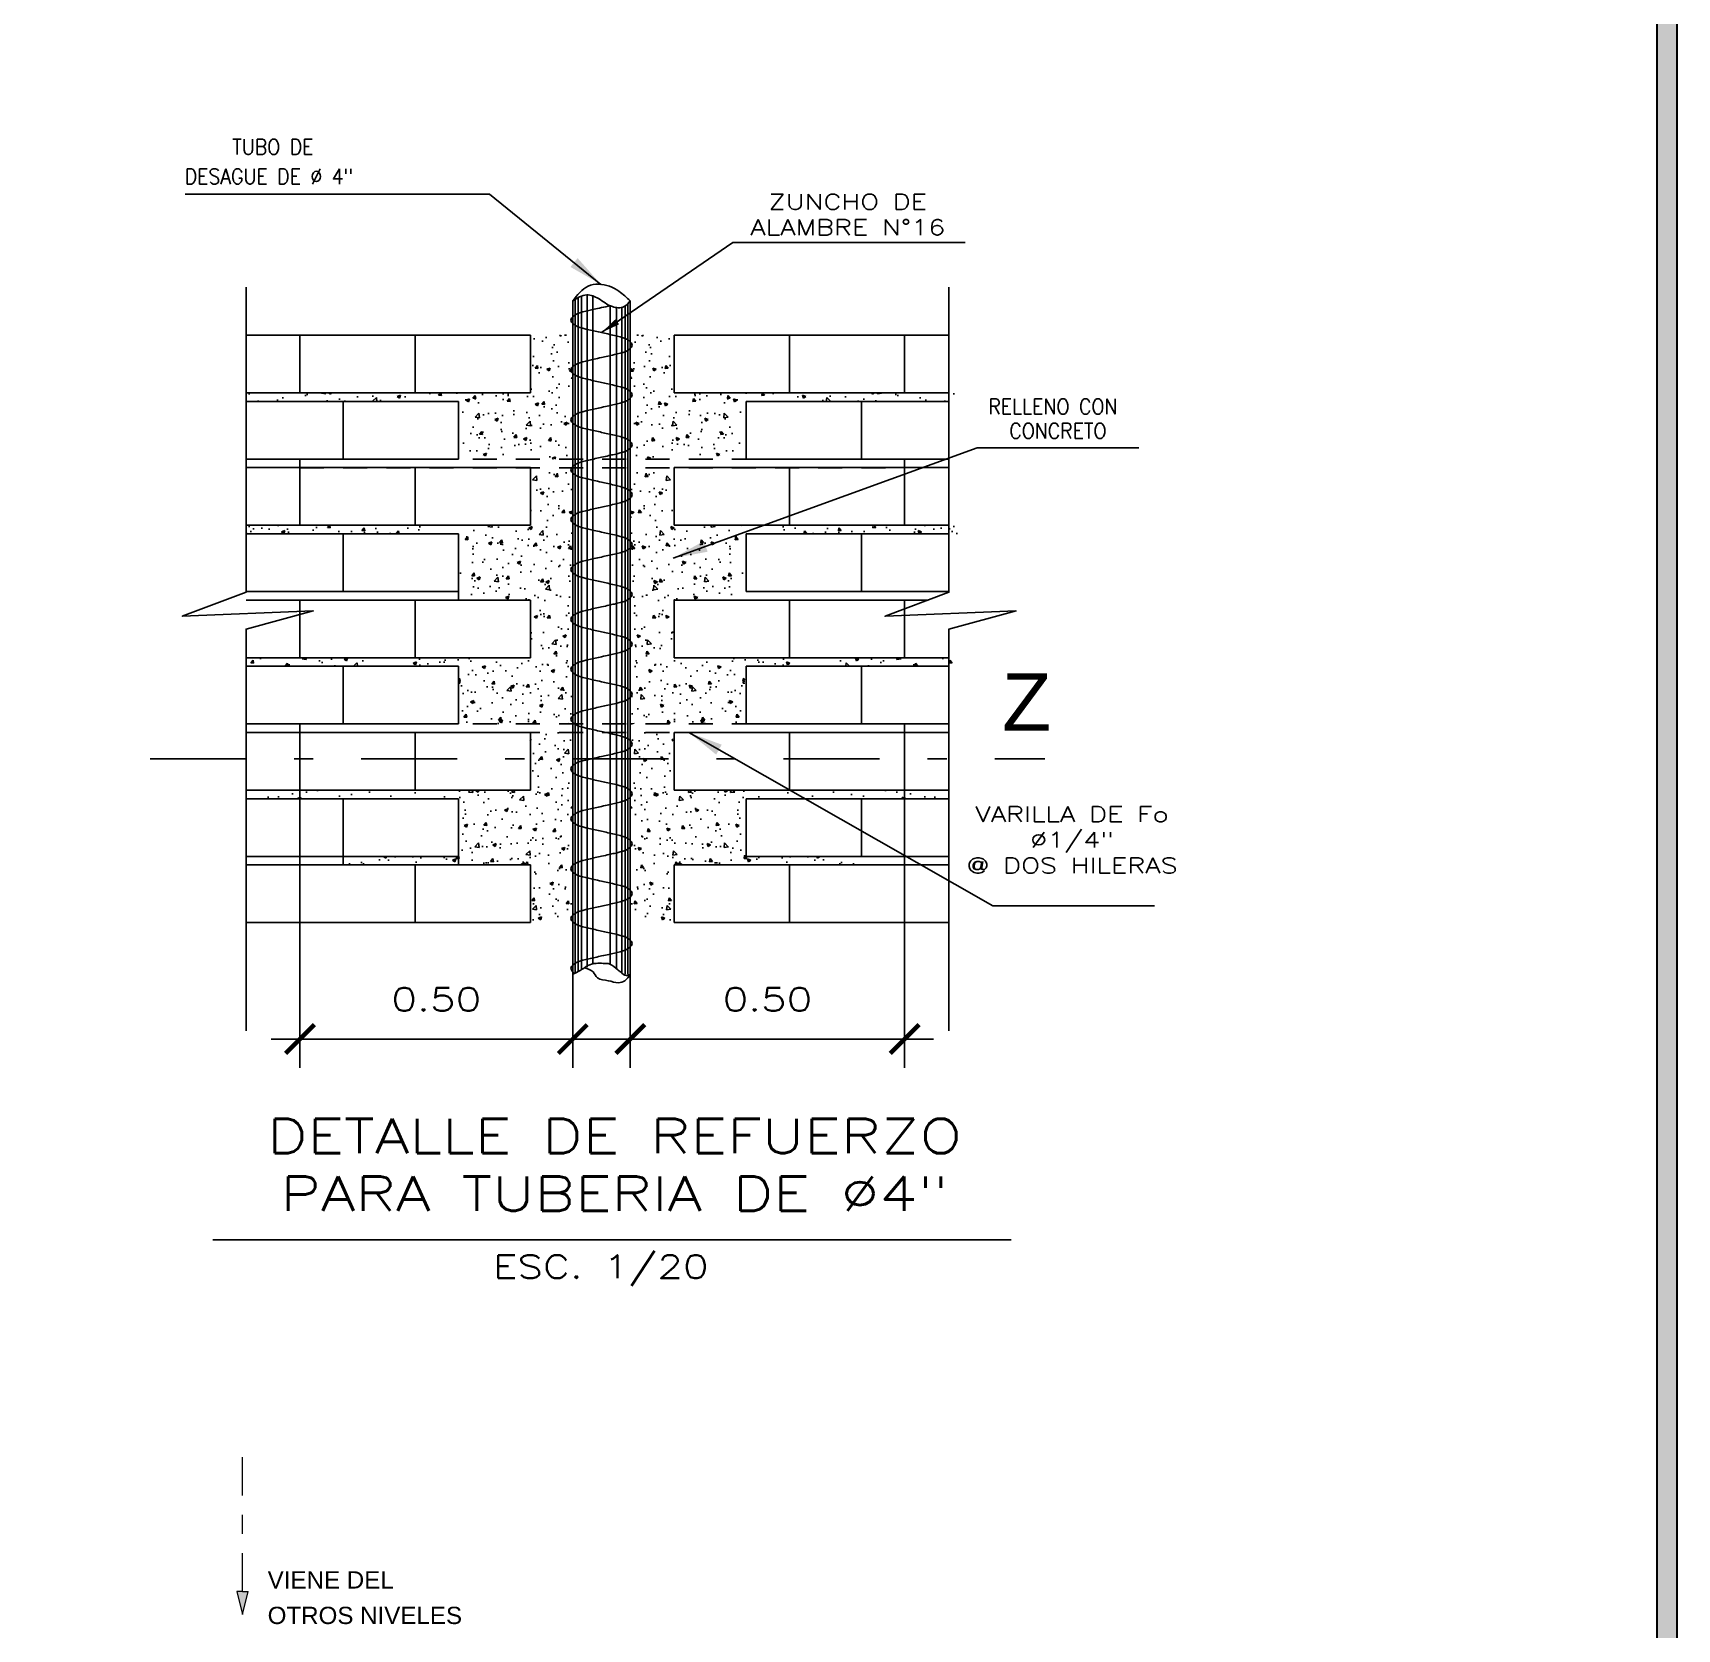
# Model space of a CAD drawing. Header units: metres. Extents: x 1996 to 3973, y 1777 to 3610.
# Drawn here: x 2076.35 to 2084.92, y 1788.77 to 1797.08 of the extents above; entities that cross this region are included whole.
import ezdxf

# ---------------------------------------------------------------- set-up
doc = ezdxf.new("R2010")
doc.units = ezdxf.units.M
for name, pattern in [('DASHDOT', [1, 0.5, -0.25, 0, -0.25]), ('HIDDEN', [0.375, 0.25, -0.125]), ('TRAZO_Y_PUNTO2', [0.4, 0.2, -0.1, 0, -0.1])]:
    doc.linetypes.add(name, pattern=pattern)
for name, color, linetype in [('0.1', 24, 'Continuous'), ('0.2', 2, 'Continuous'), ('0.3', 3, 'Continuous'), ('0.4', 4, 'Continuous'), ('0.6', 7, 'Continuous'), ('35', 3, 'Continuous'), ('CORTE', 7, 'DASHDOT'), ('PISOS', 145, 'Continuous'), ('TEXTO AMBIENTES', 4, 'Continuous'), ('TIT-MEM', 3, 'HIDDEN'), ('VIVIENDA1', 7, 'Continuous')]:
    doc.layers.add(name, color=color, linetype=linetype)
doc.layers.add('CASCO', color=252, linetype='Continuous', lineweight=9)
doc.styles.add('ARIAL-1', font='arial.ttf', dxfattribs={"width": 1.5})
doc.styles.add('L-80', font='stylu.ttf', dxfattribs={"height": 0.1})
doc.styles.add('R80-50', font='ROMANS.shx', dxfattribs={"width": 1.3, "height": 0.075})
doc.styles.add('S-1', font='swissel.ttf', dxfattribs={"height": 0.15})
doc.dimstyles.new('NOTA', dxfattribs={"dimtxt": 0.18, "dimasz": 0.18, "dimexe": 0.08, "dimexo": 0.1, "dimgap": 0.09, "dimtad": 1, "dimtoh": 1, "dimzin": 0, "dimdsep": 46, "dimtxsty": 'L-80', "dimcen": 0.09, "dimdle": 0.1, "dimclrd": 7, "dimclrt": 4, "dimadec": 0, "dimazin": 0, "dimtfac": 1, "dimtofl": 0, "dimtmove": 0, "dimatfit": 3, "dimfxl": 1, "dimtolj": 1, "dimtzin": 0, "dimarcsym": 0})
pattern_1 = [(130, (2109.11215, 1768.49523), (-0.17931505, -0.01568803), [0.01875, -0.20625]), (185, (2109.11215, 1768.49523), (0.0346878, 0.188048), [0.015, -0.165]), (79.5486, (2109.09721, 1768.49392), (-0.14462735, 0.1723599), [0.01593505, -0.1752855]), (133.8158, (2109.11215, 1768.54523), (-0.2668103, -0.0413798), [0.028125, -0.309375]), (83.3644, (2109.08992, 1768.54178), (-0.2336657, 0.2435295), [0.0239026, -0.2629282]), (188.8158, (2109.11215, 1768.54523), (-0.2336655, 0.2435297), [0.0225, -0.2475]), (159, (2109.08715, 1768.53273), (-0.14922676, -0.1006547), [0.01875, -0.20625]), (214, (2109.08715, 1768.53273), (-0.0608288, 0.1812875), [0.015, -0.165]), (108.5486, (2109.07472, 1768.52434), (-0.21005566, 0.0806326), [0.01593505, -0.1752855]), (142.5, (2109.11215, 1768.49523), (-0.00303996, 0.08322346), [0, -0.163, 0, -0.1675, 0, -0.165625]), (172.5, (2109.11215, 1768.49523), (-0.06576738, 0.09860293), [0, -0.0955, 0, -0.15925, 0, -0.063125]), (212.5, (2109.1679, 1768.49523), (-0.13345561, -0.00563872), [0, -0.0625, 0, -0.195, 0, -0.25875]), (222.5, (2109.1929, 1768.49523), (-0.14579654, 0.02502625), [0, -0.08125, 0, -0.1295, 0, -0.18375])]
pattern_2 = [(50, (2049.51726, 1768.49523), (0.17931505, -0.01568803), [0.01875, -0.20625]), (355, (2049.51726, 1768.49523), (-0.0346878, 0.188048), [0.015, -0.165]), (100.4514, (2049.5322, 1768.49392), (0.14462735, 0.1723599), [0.01593505, -0.1752855]), (46.1842, (2049.51726, 1768.54523), (0.2668103, -0.0413798), [0.028125, -0.309375]), (96.6356, (2049.5395, 1768.54178), (0.2336657, 0.2435295), [0.0239026, -0.2629282]), (351.1842, (2049.51726, 1768.54523), (0.2336655, 0.2435297), [0.0225, -0.2475]), (21, (2049.54226, 1768.53273), (0.14922676, -0.1006547), [0.01875, -0.20625]), (326, (2049.54226, 1768.53273), (0.0608288, 0.1812875), [0.015, -0.165]), (71.4514, (2049.5547, 1768.52434), (0.21005566, 0.0806326), [0.01593505, -0.1752855]), (37.5, (2049.517265, 1768.49523), (0.00303996, 0.08322346), [0, -0.163, 0, -0.1675, 0, -0.165625]), (7.5, (2049.517265, 1768.49523), (0.06576738, 0.09860293), [0, -0.0955, 0, -0.15925, 0, -0.063125]), (327.5, (2049.461515, 1768.49523), (0.13345561, -0.00563872), [0, -0.0625, 0, -0.195, 0, -0.25875]), (317.5, (2049.43651, 1768.49523), (0.14579654, 0.02502625), [0, -0.08125, 0, -0.1295, 0, -0.18375])]

# ---------------------------------------------------------------- blocks, each defined once
blk = doc.blocks.new('ESPIRAL')
at = {"layer": '35'}
for points, knots in [([(307.3343, -55.3953), (307.3041, -55.402), (307.2474, -55.4148), (307.1813, -55.4299), (307.1743, -55.4603)], [0.1837976, 0.1837976, 0.1837976, 0.1837976, 0.2322009, 0.3380067, 0.3380067, 0.3380067, 0.3380067]), ([(307.3343, -55.5252), (307.3133, -55.5205), (307.2528, -55.507), (307.1813, -55.4906), (307.1743, -55.4603)], [0.171206, 0.171206, 0.171206, 0.171206, 0.2322009, 0.3380067, 0.3380067, 0.3380067, 0.3380067]), ([(307.3343, -55.5252), (307.3553, -55.5299), (307.4158, -55.5434), (307.4874, -55.5598), (307.4943, -55.5902)], [0.171206, 0.171206, 0.171206, 0.171206, 0.2322009, 0.3380067, 0.3380067, 0.3380067, 0.3380067]), ([(307.3343, -55.6551), (307.3553, -55.6504), (307.4158, -55.6369), (307.4874, -55.6206), (307.4943, -55.5902)], [0.171206, 0.171206, 0.171206, 0.171206, 0.2322009, 0.3380067, 0.3380067, 0.3380067, 0.3380067]), ([(307.3343, -55.6551), (307.3041, -55.6619), (307.2474, -55.6746), (307.1813, -55.6897), (307.1743, -55.7201)], [0.1837976, 0.1837976, 0.1837976, 0.1837976, 0.2322009, 0.3380067, 0.3380067, 0.3380067, 0.3380067]), ([(307.3343, -55.785), (307.3133, -55.7804), (307.2528, -55.7668), (307.1813, -55.7505), (307.1743, -55.7201)], [0.171206, 0.171206, 0.171206, 0.171206, 0.2322009, 0.3380067, 0.3380067, 0.3380067, 0.3380067]), ([(307.3343, -55.785), (307.3553, -55.7897), (307.4158, -55.8033), (307.4874, -55.8196), (307.4943, -55.85)], [0.171206, 0.171206, 0.171206, 0.171206, 0.2322009, 0.3380067, 0.3380067, 0.3380067, 0.3380067]), ([(307.3343, -55.9149), (307.3133, -55.9196), (307.2528, -55.9332), (307.1813, -55.9495), (307.1743, -55.9799)], [0.171206, 0.171206, 0.171206, 0.171206, 0.2322009, 0.3380067, 0.3380067, 0.3380067, 0.3380067]), ([(307.3343, -55.9149), (307.3645, -55.9082), (307.4212, -55.8955), (307.4874, -55.8804), (307.4943, -55.85)], [0.1837976, 0.1837976, 0.1837976, 0.1837976, 0.2322009, 0.3380067, 0.3380067, 0.3380067, 0.3380067]), ([(307.3343, -56.0449), (307.3133, -56.0402), (307.2528, -56.0266), (307.1813, -56.0103), (307.1743, -55.9799)], [0.171206, 0.171206, 0.171206, 0.171206, 0.2322009, 0.3380067, 0.3380067, 0.3380067, 0.3380067]), ([(307.3343, -56.0449), (307.3553, -56.0495), (307.4158, -56.0631), (307.4874, -56.0794), (307.4943, -56.1098)], [0.171206, 0.171206, 0.171206, 0.171206, 0.2322009, 0.3380067, 0.3380067, 0.3380067, 0.3380067]), ([(307.3343, -56.1748), (307.3133, -56.1795), (307.2528, -56.193), (307.1813, -56.2093), (307.1743, -56.2397)], [0.171206, 0.171206, 0.171206, 0.171206, 0.2322009, 0.3380067, 0.3380067, 0.3380067, 0.3380067]), ([(307.3343, -56.1748), (307.3645, -56.168), (307.4212, -56.1553), (307.4874, -56.1402), (307.4943, -56.1098)], [0.1837976, 0.1837976, 0.1837976, 0.1837976, 0.2322009, 0.3380067, 0.3380067, 0.3380067, 0.3380067]), ([(307.3343, -56.3047), (307.3041, -56.2979), (307.2474, -56.2852), (307.1813, -56.2701), (307.1743, -56.2397)], [0.1837976, 0.1837976, 0.1837976, 0.1837976, 0.2322009, 0.3380067, 0.3380067, 0.3380067, 0.3380067]), ([(307.3343, -56.3047), (307.3553, -56.3094), (307.4158, -56.3229), (307.4874, -56.3392), (307.4943, -56.3696)], [0.171206, 0.171206, 0.171206, 0.171206, 0.2322009, 0.3380067, 0.3380067, 0.3380067, 0.3380067]), ([(307.3343, -56.4346), (307.3133, -56.4393), (307.2528, -56.4528), (307.1813, -56.4692), (307.1743, -56.4996)], [0.171206, 0.171206, 0.171206, 0.171206, 0.2322009, 0.3380067, 0.3380067, 0.3380067, 0.3380067]), ([(307.3343, -56.4346), (307.3553, -56.4299), (307.4158, -56.4164), (307.4874, -56.4), (307.4943, -56.3696)], [0.171206, 0.171206, 0.171206, 0.171206, 0.2322009, 0.3380067, 0.3380067, 0.3380067, 0.3380067]), ([(307.3343, -56.5645), (307.3041, -56.5578), (307.2474, -56.5451), (307.1813, -56.53), (307.1743, -56.4996)], [0.1837976, 0.1837976, 0.1837976, 0.1837976, 0.2322009, 0.3380067, 0.3380067, 0.3380067, 0.3380067]), ([(307.3343, -56.5645), (307.3553, -56.5692), (307.4158, -56.5827), (307.4874, -56.5991), (307.4943, -56.6295)], [0.171206, 0.171206, 0.171206, 0.171206, 0.2322009, 0.3380067, 0.3380067, 0.3380067, 0.3380067]), ([(307.3343, -56.6944), (307.3041, -56.7012), (307.2474, -56.7139), (307.1813, -56.729), (307.1743, -56.7594)], [0.1837976, 0.1837976, 0.1837976, 0.1837976, 0.2322009, 0.3380067, 0.3380067, 0.3380067, 0.3380067]), ([(307.3343, -56.6944), (307.3553, -56.6897), (307.4158, -56.6762), (307.4874, -56.6599), (307.4943, -56.6295)], [0.171206, 0.171206, 0.171206, 0.171206, 0.2322009, 0.3380067, 0.3380067, 0.3380067, 0.3380067]), ([(307.3343, -56.8243), (307.3133, -56.8197), (307.2528, -56.8061), (307.1813, -56.7898), (307.1743, -56.7594)], [0.171206, 0.171206, 0.171206, 0.171206, 0.2322009, 0.3380067, 0.3380067, 0.3380067, 0.3380067]), ([(307.3343, -56.8243), (307.3553, -56.829), (307.4158, -56.8426), (307.4874, -56.8589), (307.4943, -56.8893)], [0.171206, 0.171206, 0.171206, 0.171206, 0.2322009, 0.3380067, 0.3380067, 0.3380067, 0.3380067]), ([(307.3343, -56.9543), (307.3133, -56.9589), (307.2528, -56.9725), (307.1813, -56.9888), (307.1743, -57.0192)], [0.171206, 0.171206, 0.171206, 0.171206, 0.2322009, 0.3380067, 0.3380067, 0.3380067, 0.3380067]), ([(307.3343, -56.9543), (307.3645, -56.9475), (307.4212, -56.9348), (307.4874, -56.9197), (307.4943, -56.8893)], [0.1837976, 0.1837976, 0.1837976, 0.1837976, 0.2322009, 0.3380067, 0.3380067, 0.3380067, 0.3380067]), ([(307.3343, -57.0842), (307.3133, -57.0795), (307.2528, -57.0659), (307.1813, -57.0496), (307.1743, -57.0192)], [0.171206, 0.171206, 0.171206, 0.171206, 0.2322009, 0.3380067, 0.3380067, 0.3380067, 0.3380067]), ([(307.3343, -57.0842), (307.3553, -57.0888), (307.4158, -57.1024), (307.4874, -57.1187), (307.4943, -57.1491)], [0.171206, 0.171206, 0.171206, 0.171206, 0.2322009, 0.3380067, 0.3380067, 0.3380067, 0.3380067]), ([(307.3343, -57.2141), (307.3133, -57.2188), (307.2528, -57.2323), (307.1813, -57.2486), (307.1743, -57.279)], [0.171206, 0.171206, 0.171206, 0.171206, 0.2322009, 0.3380067, 0.3380067, 0.3380067, 0.3380067]), ([(307.3343, -57.2141), (307.3645, -57.2073), (307.4212, -57.1946), (307.4874, -57.1795), (307.4943, -57.1491)], [0.1837976, 0.1837976, 0.1837976, 0.1837976, 0.2322009, 0.3380067, 0.3380067, 0.3380067, 0.3380067]), ([(307.3343, -57.344), (307.3041, -57.3373), (307.2474, -57.3245), (307.1813, -57.3094), (307.1743, -57.279)], [0.1837976, 0.1837976, 0.1837976, 0.1837976, 0.2322009, 0.3380067, 0.3380067, 0.3380067, 0.3380067]), ([(307.3343, -57.344), (307.3553, -57.3487), (307.4158, -57.3622), (307.4874, -57.3786), (307.4943, -57.4089)], [0.171206, 0.171206, 0.171206, 0.171206, 0.2322009, 0.3380067, 0.3380067, 0.3380067, 0.3380067]), ([(307.3343, -57.4739), (307.3133, -57.4786), (307.2528, -57.4921), (307.1813, -57.5085), (307.1743, -57.5389)], [0.171206, 0.171206, 0.171206, 0.171206, 0.2322009, 0.3380067, 0.3380067, 0.3380067, 0.3380067]), ([(307.3343, -57.4739), (307.3553, -57.4692), (307.4158, -57.4557), (307.4874, -57.4393), (307.4943, -57.4089)], [0.171206, 0.171206, 0.171206, 0.171206, 0.2322009, 0.3380067, 0.3380067, 0.3380067, 0.3380067]), ([(307.3343, -57.6038), (307.3041, -57.5971), (307.2474, -57.5844), (307.1813, -57.5693), (307.1743, -57.5389)], [0.1837976, 0.1837976, 0.1837976, 0.1837976, 0.2322009, 0.3380067, 0.3380067, 0.3380067, 0.3380067]), ([(307.3343, -57.6038), (307.3553, -57.6085), (307.4158, -57.622), (307.4874, -57.6384), (307.4943, -57.6688)], [0.171206, 0.171206, 0.171206, 0.171206, 0.2322009, 0.3380067, 0.3380067, 0.3380067, 0.3380067]), ([(307.3343, -57.7337), (307.3041, -57.7405), (307.2474, -57.7532), (307.1813, -57.7683), (307.1743, -57.7987)], [0.1837976, 0.1837976, 0.1837976, 0.1837976, 0.2322009, 0.3380067, 0.3380067, 0.3380067, 0.3380067]), ([(307.3343, -57.7337), (307.3553, -57.7291), (307.4158, -57.7155), (307.4874, -57.6992), (307.4943, -57.6688)], [0.171206, 0.171206, 0.171206, 0.171206, 0.2322009, 0.3380067, 0.3380067, 0.3380067, 0.3380067]), ([(307.3343, -57.8636), (307.3133, -57.859), (307.2528, -57.8454), (307.1813, -57.8291), (307.1743, -57.7987)], [0.171206, 0.171206, 0.171206, 0.171206, 0.2322009, 0.3380067, 0.3380067, 0.3380067, 0.3380067]), ([(307.3343, -57.8636), (307.3553, -57.8683), (307.4158, -57.8819), (307.4874, -57.8982), (307.4943, -57.9286)], [0.171206, 0.171206, 0.171206, 0.171206, 0.2322009, 0.3380067, 0.3380067, 0.3380067, 0.3380067]), ([(307.3343, -57.9936), (307.3645, -57.9868), (307.4212, -57.9741), (307.4874, -57.959), (307.4943, -57.9286)], [0.1837976, 0.1837976, 0.1837976, 0.1837976, 0.2322009, 0.3380067, 0.3380067, 0.3380067, 0.3380067]), ([(307.3343, -57.9936), (307.3133, -57.9982), (307.2528, -58.0118), (307.1813, -58.0281), (307.1743, -58.0585)], [0.171206, 0.171206, 0.171206, 0.171206, 0.2322009, 0.3380067, 0.3380067, 0.3380067, 0.3380067]), ([(307.3343, -58.1235), (307.3133, -58.1188), (307.2528, -58.1052), (307.1813, -58.0889), (307.1743, -58.0585)], [0.171206, 0.171206, 0.171206, 0.171206, 0.2322009, 0.3380067, 0.3380067, 0.3380067, 0.3380067]), ([(307.3343, -58.1235), (307.3553, -58.1281), (307.4158, -58.1417), (307.4874, -58.158), (307.4943, -58.1884)], [0.171206, 0.171206, 0.171206, 0.171206, 0.2322009, 0.3380067, 0.3380067, 0.3380067, 0.3380067]), ([(307.3343, -58.2534), (307.3645, -58.2466), (307.4212, -58.2339), (307.4874, -58.2188), (307.4943, -58.1884)], [0.1837976, 0.1837976, 0.1837976, 0.1837976, 0.2322009, 0.3380067, 0.3380067, 0.3380067, 0.3380067]), ([(307.3343, -58.2534), (307.3133, -58.2581), (307.2528, -58.2716), (307.1813, -58.2879), (307.1743, -58.3183)], [0.171206, 0.171206, 0.171206, 0.171206, 0.2322009, 0.3380067, 0.3380067, 0.3380067, 0.3380067]), ([(307.3343, -58.3833), (307.3041, -58.3766), (307.2474, -58.3638), (307.1813, -58.3487), (307.1743, -58.3183)], [0.1837976, 0.1837976, 0.1837976, 0.1837976, 0.2322009, 0.3380067, 0.3380067, 0.3380067, 0.3380067]), ([(307.3343, -58.3833), (307.3553, -58.388), (307.4158, -58.4015), (307.4874, -58.4179), (307.4943, -58.4483)], [0.171206, 0.171206, 0.171206, 0.171206, 0.2322009, 0.3380067, 0.3380067, 0.3380067, 0.3380067]), ([(307.3343, -58.5132), (307.3553, -58.5085), (307.4158, -58.495), (307.4874, -58.4786), (307.4943, -58.4483)], [0.171206, 0.171206, 0.171206, 0.171206, 0.2322009, 0.3380067, 0.3380067, 0.3380067, 0.3380067]), ([(307.3343, -58.5132), (307.3133, -58.5179), (307.2528, -58.5314), (307.1813, -58.5478), (307.1743, -58.5782)], [0.171206, 0.171206, 0.171206, 0.171206, 0.2322009, 0.3380067, 0.3380067, 0.3380067, 0.3380067]), ([(307.3343, -58.6431), (307.3133, -58.6384), (307.2528, -58.6249), (307.1813, -58.6086), (307.1743, -58.5782)], [0.171206, 0.171206, 0.171206, 0.171206, 0.2322009, 0.3380067, 0.3380067, 0.3380067, 0.3380067]), ([(307.3343, -58.6431), (307.3553, -58.6478), (307.4158, -58.6613), (307.4874, -58.6777), (307.4943, -58.7081)], [0.171206, 0.171206, 0.171206, 0.171206, 0.2322009, 0.3380067, 0.3380067, 0.3380067, 0.3380067]), ([(307.3343, -58.773), (307.3645, -58.7663), (307.4212, -58.7536), (307.4874, -58.7385), (307.4943, -58.7081)], [0.1837976, 0.1837976, 0.1837976, 0.1837976, 0.2322009, 0.3380067, 0.3380067, 0.3380067, 0.3380067]), ([(307.3343, -58.773), (307.3133, -58.7777), (307.2528, -58.7913), (307.1813, -58.8076), (307.1743, -58.838)], [0.171206, 0.171206, 0.171206, 0.171206, 0.2322009, 0.3380067, 0.3380067, 0.3380067, 0.3380067])]:
    blk.add_open_spline(points, degree=3, knots=knots, dxfattribs=at)
blk.add_open_spline([(307.1943, -58.8636), (307.1841, -58.8571), (307.1768, -58.8488), (307.1743, -58.838)], degree=3, dxfattribs=at)
blk = doc.blocks.new('_ARCHTICK')
at = {"color": 0, "linetype": 'ByBlock', "ltscale": 0.25, "const_width": 0.15}
blk.add_lwpolyline([(-0.5, -0.5), (0.5, 0.5)], dxfattribs=at)

msp = doc.modelspace()

# ---------------------------------------------------------------- hatches: boundary and pattern name
h = msp.add_hatch(color=6)
h.dxf.hatch_style = 1
h.set_gradient(color1=(255, 0, 255), color2=(255, 51, 255), one_color=1, tint=0.6, name='CYLINDER')
h.paths.add_polyline_path([(2084.9181, 1776.7794), (2084.9181, 1805.3989), (2044.8521, 1805.3989), (2044.8521, 1776.7794)])
h.paths.add_polyline_path([(2084.8136, 1776.8884), (2084.8136, 1805.2944), (2044.9566, 1805.2944), (2044.9566, 1776.8884)], flags=16)
at = {"layer": '0.2'}
h = msp.add_hatch(dxfattribs=at)
h.set_pattern_fill('AR-CONC', color=256, scale=0.025, style=0)
h.set_pattern_definition(pattern_2)
h.paths.add_polyline_path([(2079.1647, 1795.5074), (2078.9438, 1795.5074), (2078.9438, 1795.2074), (2077.4633, 1795.2074), (2077.4633, 1795.1624), (2078.5688, 1795.1624), (2078.5688, 1794.8616), (2079.1647, 1794.8616)])
h = msp.add_hatch(dxfattribs=at)
h.set_pattern_fill('AR-CONC', color=256, scale=0.025, style=0)
h.set_pattern_definition(pattern_1)
h.paths.add_polyline_path([(2079.4647, 1795.5074), (2079.6856, 1795.5074), (2079.6856, 1795.2074), (2081.1661, 1795.2074), (2081.1661, 1795.1624), (2080.0606, 1795.1624), (2080.0606, 1794.8616), (2079.4647, 1794.8616)])
h = msp.add_hatch(dxfattribs=at)
h.set_pattern_fill('AR-CONC', color=256, scale=0.025, style=0)
h.set_pattern_definition([(50, (2049.51726, 1768.49523), (0.17931505, -0.01568803), [0.01875, -0.20625]), (355, (2049.51726, 1768.49523), (-0.0346878, 0.188048), [0.015, -0.165]), (100.4514, (2049.5322, 1768.49392), (0.14462735, 0.1723599), [0.01593505, -0.1752855]), (46.1842, (2049.51726, 1768.54523), (0.2668103, -0.0413798), [0.028125, -0.309375]), (96.6356, (2049.5395, 1768.54178), (0.2336657, 0.2435295), [0.0239026, -0.2629282]), (351.1842, (2049.51726, 1768.54523), (0.2336655, 0.2435297), [0.0225, -0.2475]), (21, (2049.54226, 1768.53273), (0.14922676, -0.1006547), [0.01875, -0.20625]), (326, (2049.54226, 1768.53273), (0.0608288, 0.1812875), [0.015, -0.165]), (71.4514, (2049.5547, 1768.52434), (0.21005566, 0.0806326), [0.01593505, -0.1752855]), (37.5, (2049.517265, 1768.49523), (0.00303996, 0.08322346), [0, -0.163, 0, -0.1675, 0, -0.165625]), (7.5, (2049.517265, 1768.49523), (0.06576738, 0.09860293), [0, -0.0955, 0, -0.15925, 0, -0.063125]), (327.5, (2049.461515, 1768.49523), (0.13345561, -0.00563872), [0, -0.0625, 0, -0.195, 0, -0.25875]), (317.5, (2049.43651, 1768.49523), (0.14579654, 0.02502625), [0, -0.08125, 0, -0.1295, 0, -0.18375])])
h.paths.add_polyline_path([(2079.1647, 1794.8166), (2078.9438, 1794.8166), (2078.9438, 1794.5174), (2077.4633, 1794.5174), (2077.4633, 1794.4724), (2078.5688, 1794.4724), (2078.5688, 1794.1724), (2078.5688, 1794.1274), (2078.9438, 1794.1274), (2078.9438, 1793.8274), (2077.4633, 1793.8274), (2077.4633, 1793.7824), (2078.5688, 1793.7824), (2078.5688, 1793.4831), (2079.1647, 1793.4831)])
h = msp.add_hatch(dxfattribs=at)
h.set_pattern_fill('AR-CONC', color=256, scale=0.025, style=0)
h.set_pattern_definition([(130, (2109.11215, 1768.49523), (-0.17931505, -0.01568803), [0.01875, -0.20625]), (185, (2109.11215, 1768.49523), (0.0346878, 0.188048), [0.015, -0.165]), (79.5486, (2109.09721, 1768.49392), (-0.14462735, 0.1723599), [0.01593505, -0.1752855]), (133.8158, (2109.11215, 1768.54523), (-0.2668103, -0.0413798), [0.028125, -0.309375]), (83.3644, (2109.08992, 1768.54178), (-0.2336657, 0.2435295), [0.0239026, -0.2629282]), (188.8158, (2109.11215, 1768.54523), (-0.2336655, 0.2435297), [0.0225, -0.2475]), (159, (2109.08715, 1768.53273), (-0.14922676, -0.1006547), [0.01875, -0.20625]), (214, (2109.08715, 1768.53273), (-0.0608288, 0.1812875), [0.015, -0.165]), (108.5486, (2109.07472, 1768.52434), (-0.21005566, 0.0806326), [0.01593505, -0.1752855]), (142.5, (2109.11215, 1768.49523), (-0.00303996, 0.08322346), [0, -0.163, 0, -0.1675, 0, -0.165625]), (172.5, (2109.11215, 1768.49523), (-0.06576738, 0.09860293), [0, -0.0955, 0, -0.15925, 0, -0.063125]), (212.5, (2109.1679, 1768.49523), (-0.13345561, -0.00563872), [0, -0.0625, 0, -0.195, 0, -0.25875]), (222.5, (2109.1929, 1768.49523), (-0.14579654, 0.02502625), [0, -0.08125, 0, -0.1295, 0, -0.18375])])
h.paths.add_polyline_path([(2079.4647, 1794.8166), (2079.6856, 1794.8166), (2079.6856, 1794.5174), (2081.1661, 1794.5174), (2081.1661, 1794.4724), (2080.0606, 1794.4724), (2080.0606, 1794.1724), (2080.0606, 1794.1274), (2079.6856, 1794.1274), (2079.6856, 1793.8274), (2081.1661, 1793.8274), (2081.1661, 1793.7824), (2080.0606, 1793.7824), (2080.0606, 1793.4831), (2079.4647, 1793.4831)])
h = msp.add_hatch(dxfattribs=at)
h.set_pattern_fill('AR-CONC', color=256, scale=0.025, style=0)
h.set_pattern_definition(pattern_2)
h.paths.add_polyline_path([(2079.1647, 1793.4381), (2078.9438, 1793.4381), (2078.9438, 1793.2915), (2079.1647, 1793.2915), (2079.1647, 1793.3331)])
h.paths.add_polyline_path([(2079.1647, 1793.2915), (2078.9438, 1793.2915), (2078.9438, 1793.1374), (2077.7438, 1793.1374), (2077.7438, 1793.0924), (2078.5688, 1793.0924), (2078.5688, 1792.7474), (2078.9438, 1792.7474), (2078.9438, 1792.4474), (2079.1647, 1792.4474)])
h.paths.add_polyline_path([(2077.7438, 1793.1374), (2077.4633, 1793.1374), (2077.4633, 1793.0924), (2077.7438, 1793.0924)])
h.paths.add_polyline_path([(2078.5688, 1792.7924), (2077.9688, 1792.7924), (2077.9688, 1792.7474), (2078.5688, 1792.7474)], flags=16)
h = msp.add_hatch(dxfattribs=at)
h.set_pattern_fill('AR-CONC', color=256, scale=0.025, style=0)
h.set_pattern_definition(pattern_1)
h.paths.add_polyline_path([(2079.4647, 1793.4381), (2079.6856, 1793.4381), (2079.6856, 1793.2915), (2079.4647, 1793.2915), (2079.4647, 1793.3331)])
h.paths.add_polyline_path([(2079.4647, 1793.2915), (2079.6856, 1793.2915), (2079.6856, 1793.1374), (2080.8856, 1793.1374), (2080.8856, 1793.0924), (2080.0606, 1793.0924), (2080.0606, 1792.7474), (2079.6856, 1792.7474), (2079.6856, 1792.4474), (2079.4647, 1792.4474)])
h.paths.add_polyline_path([(2080.8856, 1793.1374), (2081.1661, 1793.1374), (2081.1661, 1793.0924), (2080.8856, 1793.0924)])
h.paths.add_polyline_path([(2080.0606, 1792.7924), (2080.6606, 1792.7924), (2080.6606, 1792.7474), (2080.0606, 1792.7474)], flags=16)
at = {"layer": 'CASCO', "linetype": 'Continuous'}
msp.add_hatch(color=3, dxfattribs=at).paths.add_polyline_path([(2077.4743, 1788.9623), (2077.4443, 1788.9623), (2077.4143, 1788.9623), (2077.4443, 1788.8423)])

# ---------------------------------------------------------------- linework, layer by layer
at = {"layer": '0.1'}
for p, q in [((2077.7438, 1793.2881), (2077.7438, 1791.6907)), ((2079.1647, 1793.3331), (2079.1647, 1791.6907)), ((2079.4647, 1793.2881), (2079.4647, 1791.6907)), ((2080.8938, 1793.2881), (2080.8938, 1791.6907)), ((2077.5938, 1791.8407), (2079.3147, 1791.8407)), ((2079.3147, 1791.8407), (2081.0438, 1791.8407))]:
    msp.add_line(p, q, dxfattribs=at)
for points in [[(2077.4633, 1795.7574), (2077.4633, 1794.1686), (2077.1303, 1794.0431), (2077.8129, 1794.0707), (2077.4633, 1793.9761), (2077.4633, 1791.8824)], [(2081.1247, 1795.7574), (2081.1247, 1794.1686), (2080.7917, 1794.0431), (2081.4743, 1794.0707), (2081.1247, 1793.9761), (2081.1247, 1791.8824)]]:
    msp.add_lwpolyline(points, dxfattribs=at)
at = {"layer": '0.2'}
for p, q in [((2079.1781, 1795.6945), (2079.1781, 1792.1842)), ((2079.1924, 1795.7029), (2079.1924, 1792.1913)), ((2079.2097, 1795.711), (2079.2097, 1792.2015)), ((2079.24, 1795.7172), (2079.24, 1792.215)), ((2079.2697, 1795.7117), (2079.2697, 1792.2327)), ((2079.4517, 1795.6714), (2079.4517, 1792.1782)), ((2079.3597, 1795.6608), (2079.3597, 1792.2303)), ((2079.3919, 1795.6514), (2079.3919, 1792.2069)), ((2079.4197, 1795.6522), (2079.4197, 1792.1849)), ((2079.4372, 1795.6593), (2079.4372, 1792.1782)), ((2077.4633, 1795.5074), (2078.9438, 1795.5074)), ((2077.7438, 1795.5074), (2077.7438, 1795.2074)), ((2078.3438, 1795.5074), (2078.3438, 1795.2074)), ((2078.9438, 1795.5074), (2078.9438, 1795.2074)), ((2079.6938, 1795.5074), (2079.6938, 1795.2074)), ((2079.6938, 1795.5074), (2081.1247, 1795.5074)), ((2080.2938, 1795.5074), (2080.2938, 1795.2074)), ((2080.8938, 1795.5074), (2080.8938, 1795.2074)), ((2077.4633, 1795.2074), (2078.9438, 1795.2074)), ((2077.4633, 1795.1624), (2078.5688, 1795.1624)), ((2077.9688, 1795.1624), (2077.9688, 1794.8624)), ((2078.5688, 1795.1624), (2078.5688, 1794.8624)), ((2079.6938, 1795.2074), (2081.1247, 1795.2074)), ((2080.0688, 1794.8624), (2080.0688, 1795.1624)), ((2080.0688, 1795.1624), (2081.1247, 1795.1624)), ((2080.6688, 1794.8624), (2080.6688, 1795.1624)), ((2077.4633, 1794.8624), (2078.5688, 1794.8624)), ((2077.4633, 1794.8174), (2078.9438, 1794.8174)), ((2077.7438, 1794.8616), (2077.7438, 1794.8166)), ((2077.7438, 1794.8174), (2077.7438, 1794.5174)), ((2078.3438, 1794.8174), (2078.3438, 1794.5174)), ((2078.9438, 1794.8174), (2078.9438, 1794.5174)), ((2079.6938, 1794.8174), (2079.6938, 1794.5174)), ((2079.6938, 1794.8174), (2081.1247, 1794.8174)), ((2080.0688, 1794.8624), (2081.1247, 1794.8624)), ((2080.2938, 1794.8174), (2080.2938, 1794.5174)), ((2080.8938, 1794.8616), (2080.8938, 1794.8166)), ((2080.8938, 1794.8174), (2080.8938, 1794.5174)), ((2077.4633, 1794.5174), (2078.9438, 1794.5174)), ((2077.4633, 1794.4724), (2078.5688, 1794.4724)), ((2077.9688, 1794.4724), (2077.9688, 1794.1724)), ((2078.5688, 1794.4724), (2078.5688, 1794.1724)), ((2079.6938, 1794.5174), (2081.1247, 1794.5174)), ((2080.0688, 1794.4724), (2080.0688, 1794.1724)), ((2080.0688, 1794.4724), (2081.1247, 1794.4724)), ((2080.6688, 1794.4724), (2080.6688, 1794.1724)), ((2077.4633, 1794.1724), (2078.5688, 1794.1724)), ((2077.4633, 1794.1274), (2078.9438, 1794.1274)), ((2077.7438, 1794.1274), (2077.7438, 1793.8274)), ((2078.3438, 1794.1274), (2078.3438, 1793.8274)), ((2078.5688, 1794.1724), (2078.5688, 1794.1274)), ((2078.9438, 1794.1274), (2078.9438, 1793.8274)), ((2079.6938, 1794.1274), (2079.6938, 1793.8274)), ((2079.6938, 1794.1274), (2081.0155, 1794.1274)), ((2080.0688, 1794.1724), (2081.1247, 1794.1724)), ((2080.2938, 1794.1274), (2080.2938, 1793.8274)), ((2080.8938, 1794.1274), (2080.8938, 1793.8274)), ((2077.4633, 1793.8274), (2078.9438, 1793.8274)), ((2077.4633, 1793.7824), (2078.5688, 1793.7824)), ((2077.9688, 1793.7824), (2077.9688, 1793.4824)), ((2078.5688, 1793.7824), (2078.5688, 1793.4824)), ((2079.6938, 1793.8274), (2081.1247, 1793.8274)), ((2080.0688, 1793.7824), (2080.0688, 1793.4824)), ((2080.0688, 1793.7824), (2081.1247, 1793.7824)), ((2080.6688, 1793.7824), (2080.6688, 1793.4824)), ((2077.4633, 1793.4824), (2078.5688, 1793.4824)), ((2077.4633, 1793.4374), (2078.9438, 1793.4374)), ((2077.4633, 1793.4374), (2078.9438, 1793.4374)), ((2077.7438, 1793.4831), (2077.7438, 1793.4381)), ((2077.7438, 1793.4374), (2077.7438, 1793.1374)), ((2078.3438, 1793.4374), (2078.3438, 1793.1374)), ((2078.9438, 1793.4374), (2078.9438, 1793.1374)), ((2078.9438, 1793.4374), (2078.9438, 1793.1374)), ((2079.6938, 1793.4374), (2081.1247, 1793.4374)), ((2079.6938, 1793.4374), (2079.6938, 1793.1374)), ((2080.0688, 1793.4824), (2081.1247, 1793.4824)), ((2080.2938, 1793.4374), (2080.2938, 1793.1374)), ((2080.8938, 1793.4831), (2080.8938, 1793.4381)), ((2080.8938, 1793.4374), (2080.8938, 1793.1374)), ((2077.4633, 1793.1374), (2078.9438, 1793.1374)), ((2077.4633, 1793.0924), (2078.5688, 1793.0924)), ((2077.9688, 1793.0924), (2077.9688, 1792.7474)), ((2078.5688, 1793.0924), (2078.5688, 1792.7474)), ((2079.6938, 1793.1374), (2081.1247, 1793.1374)), ((2080.0688, 1793.0924), (2080.0688, 1792.7924)), ((2080.0688, 1793.0924), (2081.1247, 1793.0924)), ((2080.4634, 1793.094), (2080.4634, 1793.094)), ((2080.6688, 1793.0924), (2080.6688, 1792.7924)), ((2077.4633, 1792.7924), (2078.5688, 1792.7924)), ((2080.0688, 1792.7924), (2081.1247, 1792.7924)), ((2077.4633, 1792.7474), (2078.9438, 1792.7474)), ((2077.7438, 1792.7474), (2077.7438, 1792.4474)), ((2078.3438, 1792.7474), (2078.3438, 1792.4474)), ((2078.9438, 1792.7474), (2078.9438, 1792.4474)), ((2079.6938, 1792.7474), (2079.6938, 1792.4474)), ((2079.6938, 1792.7474), (2081.1247, 1792.7474)), ((2080.2938, 1792.7474), (2080.2938, 1792.4474)), ((2080.8938, 1792.7474), (2080.8938, 1792.4474)), ((2077.4633, 1792.4474), (2078.9438, 1792.4474)), ((2079.6938, 1792.4474), (2081.1247, 1792.4474)), ((2077.2898, 1790.7948), (2081.4483, 1790.7948))]:
    msp.add_line(p, q, dxfattribs=at)
at = {"layer": '0.2', "linetype": 'Continuous'}
msp.add_line((2079.6938, 1793.4374), (2081.1247, 1793.4374), dxfattribs=at)
at = {"layer": '0.2'}
msp.add_open_spline([(2079.3595, 1795.6609), (2079.345, 1795.6578), (2079.3302, 1795.6545), (2079.3147, 1795.651)], degree=3, dxfattribs=at)
at = {"layer": '0.3'}
for p, q in [((2079.1647, 1795.6861), (2079.1647, 1792.1782)), ((2079.4647, 1795.6861), (2079.4647, 1792.1782))]:
    msp.add_line(p, q, dxfattribs=at)
for points in [[(2079.1647, 1795.6861), (2079.2453, 1795.7629), (2079.3558, 1795.7629), (2079.4053, 1795.7362), (2079.4647, 1795.6861)], [(2079.1647, 1795.6861), (2079.2377, 1795.7172), (2079.2987, 1795.6982), (2079.371, 1795.6563), (2079.4319, 1795.6563), (2079.4647, 1795.6861)], [(2079.1647, 1792.1782), (2079.2031, 1792.1973), (2079.2257, 1792.2123), (2079.2633, 1792.2312), (2079.2859, 1792.2349), (2079.3236, 1792.2349), (2079.3575, 1792.2312), (2079.399, 1792.2011), (2079.414, 1792.1898), (2079.4442, 1792.1709), (2079.4647, 1792.1782)], [(2079.2248, 1792.2118), (2079.2709, 1792.1898), (2079.2935, 1792.1597), (2079.35, 1792.1446), (2079.4027, 1792.1333), (2079.4366, 1792.1446), (2079.4647, 1792.1782)]]:
    msp.add_spline(points, degree=3, dxfattribs=at)
at = {"layer": 'CASCO', "color": 3, "linetype": 'TRAZO_Y_PUNTO2'}
msp.add_line((2077.4443, 1788.9623), (2077.4443, 1789.6661), dxfattribs=at)
at = {"layer": 'CASCO', "color": 3, "linetype": 'Continuous'}
for p, q in [((2077.4443, 1788.9623), (2077.4143, 1788.9623)), ((2077.4143, 1788.9623), (2077.4443, 1788.8423)), ((2077.4443, 1788.9623), (2077.4743, 1788.9623)), ((2077.4443, 1788.8423), (2077.4743, 1788.9623))]:
    msp.add_line(p, q, dxfattribs=at)
at = {"layer": 'CORTE'}
msp.add_line((2076.9633, 1793.3003), (2081.6247, 1793.3003), dxfattribs=at)
at = {"layer": 'TIT-MEM', "ltscale": 0.5}
for p, q in [((2077.7438, 1794.8616), (2080.8938, 1794.8616)), ((2077.7438, 1794.8166), (2080.8938, 1794.8166)), ((2077.7438, 1793.4831), (2080.8938, 1793.4831)), ((2077.7438, 1793.4381), (2080.8938, 1793.4381))]:
    msp.add_line(p, q, dxfattribs=at)
at = {"layer": 'VIVIENDA1', "color": 6, "linetype": 'ByBlock', "lineweight": 30}
for points in [[(2084.9181, 1776.7794), (2084.9181, 1805.3989), (2044.8521, 1805.3989), (2044.8521, 1776.7794)], [(2084.8136, 1776.8884), (2084.8136, 1805.2944), (2044.9566, 1805.2944), (2044.9566, 1776.8884)]]:
    msp.add_lwpolyline(points, close=True, dxfattribs=at)

# ---------------------------------------------------------------- block references
at = {"layer": '0.1', "xscale": 0.1499999999999773, "yscale": 0.1499999999999773, "zscale": 0.1499999999999773, "rotation": 180}
for p in [(2077.7438, 1791.8407), (2079.4647, 1791.8407)]:
    msp.add_blockref('_ARCHTICK', p, dxfattribs=at)
at = {"layer": '0.1', "xscale": 0.1499999999999773, "yscale": 0.1499999999999773, "zscale": 0.1499999999999773}
for p in [(2079.1647, 1791.8407), (2080.8938, 1791.8407)]:
    msp.add_blockref('_ARCHTICK', p, dxfattribs=at)
at = {"layer": '0.4'}
msp.add_blockref('ESPIRAL', (1771.9804, 1851.0463), dxfattribs=at)

# ---------------------------------------------------------------- texts
at = {"layer": '0.3', "style": 'R80-50', "width": 0.9}
for s, p in [('TUBO DE ', (2077.3911, 1796.4484)), ('DESAGUE DE %%c 4"', (2077.1438, 1796.2949)), ('RELLENO CON ', (2081.3299, 1795.0955)), ('CONCRETO', (2081.4391, 1794.9688))]:
    msp.add_text(s, height=0.08, dxfattribs=at).set_placement(p)
at = {"layer": '0.3', "attachment_point": 5, "style": 'R80-50'}
for s, insert, char_height in [('ZUNCHO DE \\PALAMBRE N°16', (2080.5979, 1796.1362), 0.08), ('VARILLA DE Fo\\P%%C1/4"\\P@ DOS HILERAS', (2081.7662, 1792.8784), 0.08), ('\\A1;0.50', (2078.4543, 1792.047), 0.12), ('\\A1;0.50', (2080.1793, 1792.047), 0.12)]:
    msp.add_mtext(s, dxfattribs=dict(at, insert=insert, char_height=char_height))
at = {"layer": '0.4', "style": 'R80-50', "width": 1.3}
msp.add_text('ESC. 1/20', height=0.12, dxfattribs=at).set_placement((2078.7491, 1790.5946))
at = {"layer": '0.6', "insert": (2079.3822, 1791.1852), "char_height": 0.18, "attachment_point": 5, "style": 'R80-50'}
msp.add_mtext('DETALLE DE REFUERZO\\PPARA TUBERIA DE %%C4"', dxfattribs=at)
at = {"layer": 'CASCO', "color": 3, "linetype": 'Continuous', "style": 'S-1'}
for s, p in [('VIENE DEL', (2077.5753, 1788.9777)), ('OTROS NIVELES', (2077.5753, 1788.7927))]:
    msp.add_text(s, height=0.09, dxfattribs=at).set_placement(p)
at = {"layer": 'TEXTO AMBIENTES', "linetype": 'Continuous', "ltscale": 1.12, "style": 'ARIAL-1'}
msp.add_text('Z', height=0.3, dxfattribs=at).set_placement((2081.4014, 1793.4466))

# ---------------------------------------------------------------- leaders
at = {"layer": '0.1'}
msp.add_leader([(2079.3147, 1795.5211), (2079.9984, 1795.9901), (2081.2086, 1795.9901)], dimstyle='NOTA', override={"dimasz": 0.1, "dimclrd": 256}, dxfattribs=at)
at = {"layer": 'PISOS', "linetype": 'Continuous'}
for points in [[(2079.3113, 1795.7725), (2078.7313, 1796.2428), (2077.1464, 1796.2428)], [(2079.6884, 1794.3459), (2081.2721, 1794.9208), (2082.1142, 1794.9208)], [(2079.77, 1793.4374), (2081.3537, 1792.5351), (2082.1958, 1792.5351)]]:
    msp.add_leader(points, dimstyle='NOTA', override={"dimclrd": 256}, dxfattribs=at)

doc.saveas('drawing.dxf')
